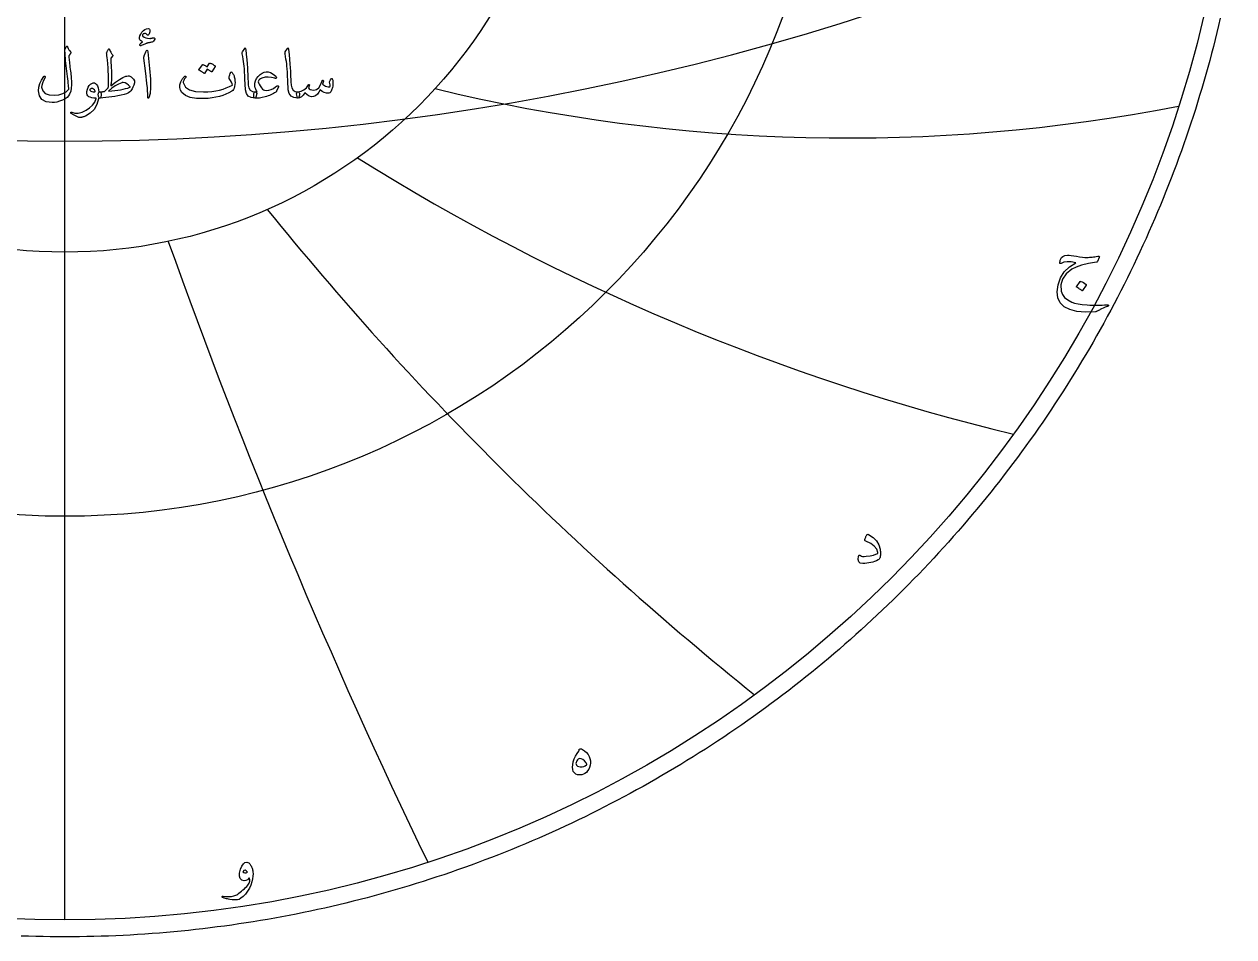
# Model space of a CAD drawing. Header units: millimetres. Extents: x -69 to 69, y -69 to 71.
# Drawn here: x -2.4 to 68, y -68.9 to -15.9 of the extents above; entities that cross this region are included whole.
import ezdxf

# ---------------------------------------------------------------- set-up
doc = ezdxf.new("R2010")
doc.units = ezdxf.units.MM
for name, color, linetype in [('CUT_OUTER', 1, 'Continuous'), ('ENGRAVE', 7, 'Continuous'), ('ENGRAVE_FINE', 8, 'Continuous'), ('TEXT', 5, 'Continuous')]:
    doc.layers.add(name, color=color, linetype=linetype)

msp = doc.modelspace()

# ---------------------------------------------------------------- linework, layer by layer
at = {"layer": 'CUT_OUTER'}
msp.add_lwpolyline([(67.1636, -15.5156), (67.0672, -15.9274), (66.9682, -16.3386), (66.8667, -16.7492), (66.7626, -17.1592), (66.6561, -17.5685), (66.5471, -17.9772), (66.4355, -18.3852), (66.3214, -18.7925), (66.2049, -19.1991), (66.0858, -19.6049), (65.9643, -20.01), (65.8403, -20.4144), (65.7138, -20.818), (65.5848, -21.2208), (65.4534, -21.6229), (65.3194, -22.0241), (65.1831, -22.4245), (65.0443, -22.824), (64.903, -23.2227), (64.7593, -23.6205), (64.6131, -24.0174), (64.4645, -24.4134), (64.3135, -24.8085), (64.1601, -25.2026), (64.0042, -25.5958), (63.846, -25.9881), (63.6853, -26.3793), (63.5223, -26.7696), (63.3568, -27.1589), (63.189, -27.5471), (63.0188, -27.9343), (62.8462, -28.3204), (62.6712, -28.7055), (62.4939, -29.0895), (62.3142, -29.4724), (62.1322, -29.8542), (61.9479, -30.2349), (61.7612, -30.6144), (61.5722, -30.9928), (61.3809, -31.37), (61.1872, -31.7461), (60.9913, -32.1209), (60.793, -32.4946), (60.5925, -32.867), (60.3897, -33.2381), (60.1846, -33.6081), (59.9773, -33.9767), (59.7677, -34.3441), (59.5558, -34.7102), (59.3417, -35.0749), (59.1254, -35.4384), (58.9068, -35.8005), (58.686, -36.1613), (58.4631, -36.5207), (58.2379, -36.8787), (58.0105, -37.2354), (57.7809, -37.5906), (57.5492, -37.9444), (57.3153, -38.2968), (57.0792, -38.6478), (56.841, -38.9973), (56.6006, -39.3453), (56.3582, -39.6919), (56.1136, -40.037), (55.8668, -40.3805), (55.618, -40.7225), (55.3671, -41.063), (55.1141, -41.402), (54.859, -41.7394), (54.6019, -42.0752), (54.3427, -42.4095), (54.0814, -42.7421), (53.8182, -43.0731), (53.5529, -43.4025), (53.2855, -43.7303), (53.0162, -44.0564), (52.7449, -44.3809), (52.4716, -44.7037), (52.1963, -45.0248), (51.919, -45.3443), (51.6398, -45.662), (51.3587, -45.978), (51.0756, -46.2922), (50.7906, -46.6048), (50.5037, -46.9155), (50.2149, -47.2245), (49.9242, -47.5318), (49.6316, -47.8372), (49.3371, -48.1408), (49.0408, -48.4426), (48.7426, -48.7426), (48.4426, -49.0408), (48.1408, -49.3371), (47.8372, -49.6316), (47.5318, -49.9242), (47.2245, -50.2149), (46.9155, -50.5037), (46.6048, -50.7906), (46.2922, -51.0756), (45.978, -51.3587), (45.662, -51.6398), (45.3443, -51.919), (45.0248, -52.1963), (44.7037, -52.4716), (44.3809, -52.7449), (44.0564, -53.0162), (43.7303, -53.2855), (43.4025, -53.5529), (43.0731, -53.8182), (42.7421, -54.0814), (42.4095, -54.3427), (42.0752, -54.6019), (41.7394, -54.859), (41.402, -55.1141), (41.063, -55.3671), (40.7225, -55.618), (40.3805, -55.8668), (40.037, -56.1136), (39.6919, -56.3582), (39.3453, -56.6006), (38.9973, -56.841), (38.6478, -57.0792), (38.2968, -57.3153), (37.9444, -57.5492), (37.5906, -57.7809), (37.2354, -58.0105), (36.8787, -58.2379), (36.5207, -58.4631), (36.1613, -58.686), (35.8005, -58.9068), (35.4384, -59.1254), (35.0749, -59.3417), (34.7102, -59.5558), (34.3441, -59.7677), (33.9767, -59.9773), (33.6081, -60.1846), (33.2381, -60.3897), (32.867, -60.5925), (32.4946, -60.793), (32.1209, -60.9913), (31.7461, -61.1872), (31.37, -61.3809), (30.9928, -61.5722), (30.6144, -61.7612), (30.2349, -61.9479), (29.8542, -62.1322), (29.4724, -62.3142), (29.0895, -62.4939), (28.7055, -62.6712), (28.3204, -62.8462), (27.9343, -63.0188), (27.5471, -63.189), (27.1589, -63.3568), (26.7696, -63.5223), (26.3793, -63.6853), (25.9881, -63.846), (25.5958, -64.0042), (25.2026, -64.1601), (24.8085, -64.3135), (24.4134, -64.4645), (24.0174, -64.6131), (23.6205, -64.7593), (23.2227, -64.903), (22.824, -65.0443), (22.4245, -65.1831), (22.0241, -65.3194), (21.6229, -65.4534), (21.2208, -65.5848), (20.818, -65.7138), (20.4144, -65.8403), (20.01, -65.9643), (19.6049, -66.0858), (19.1991, -66.2049), (18.7925, -66.3214), (18.3852, -66.4355), (17.9772, -66.5471), (17.5685, -66.6561), (17.1592, -66.7626), (16.7492, -66.8667), (16.3386, -66.9682), (15.9274, -67.0672), (15.5156, -67.1636), (15.1032, -67.2576), (14.6902, -67.349), (14.2767, -67.4379), (13.8626, -67.5242), (13.4481, -67.608), (13.033, -67.6892), (12.6174, -67.7679), (12.2013, -67.8441), (11.7848, -67.9177), (11.3679, -67.9887), (10.9505, -68.0572), (10.5327, -68.1231), (10.1145, -68.1864), (9.6959, -68.2472), (9.277, -68.3054), (8.8577, -68.361), (8.4381, -68.4141), (8.0181, -68.4646), (7.5979, -68.5125), (7.1774, -68.5578), (6.7566, -68.6006), (6.3355, -68.6407), (5.9142, -68.6783), (5.4927, -68.7133), (5.071, -68.7457), (4.6491, -68.7755), (4.227, -68.8028), (3.8047, -68.8274), (3.3824, -68.8495), (2.9598, -68.8689), (2.5372, -68.8858), (2.1145, -68.9001), (1.6917, -68.9117), (1.2688, -68.9208), (0.8459, -68.9273), (0.423, -68.9312), (0, -68.9325), (-0.423, -68.9312), (-0.8459, -68.9273), (-1.2688, -68.9208), (-1.6917, -68.9117), (-2.1145, -68.9001), (-2.5372, -68.8858)], dxfattribs=at)
at = {"layer": 'ENGRAVE'}
for points in [[(0, -67.95), (0, 67.95)], [(0, -67.95), (0, -29.1157)]]:
    msp.add_lwpolyline(points, dxfattribs=at)
for radius in [67.95, 44.4794, 29.1157]:
    msp.add_circle((0, 0), radius, dxfattribs=at)
for centre, radius, start, end in [((45.4725, 78.7607), 101.2394, 256.3176, 280.973176), ((85.4541, 85.4541), 128.7759, 237.894618, 256.386299), ((156.6107, 90.4192), 186.2283, 218.942336, 231.270124), ((348.8479, 93.4735), 363.8826, 199.58272, 205.746614)]:
    msp.add_arc(centre, radius, start, end, dxfattribs=at)
at = {"layer": 'ENGRAVE_FINE'}
msp.add_arc((0, 129.0841), 151.7475, 243.541053, 296.458947, dxfattribs=at)
at = {"layer": 'TEXT'}
for points in [[(5.0794, -16.8983), (5.0271, -16.9081), (4.9785, -16.9173), (4.9336, -16.9261), (4.8926, -16.9344), (4.8555, -16.9425), (4.8228, -16.9505), (4.7943, -16.9585), (4.77, -16.9666), (4.7454, -16.9757), (4.7158, -16.9872), (4.6811, -17.0009), (4.6414, -17.0168), (4.5967, -17.0353), (4.547, -17.0565), (4.4922, -17.0805), (4.4325, -17.1072), (4.4081, -17.1153), (4.3873, -17.1153), (4.3699, -17.1072), (4.3561, -17.0911), (4.3478, -17.0517), (4.3712, -17.0058), (4.4262, -16.9533), (4.5128, -16.8942), (4.4465, -16.8566), (4.3963, -16.8159), (4.3621, -16.7722), (4.3441, -16.7255), (4.3405, -16.6373), (4.3621, -16.5416), (4.4088, -16.4384), (4.4807, -16.3276), (4.5663, -16.2284), (4.6545, -16.1599), (4.7452, -16.1219), (4.8383, -16.1146), (4.8903, -16.1277), (4.9257, -16.1548), (4.9446, -16.196), (4.9468, -16.2513), (4.9378, -16.311), (4.9227, -16.3658), (4.9016, -16.4155), (4.8745, -16.4602), (4.8474, -16.4916), (4.8223, -16.5054), (4.7992, -16.5017), (4.7781, -16.4803), (4.7539, -16.4484), (4.7258, -16.4251), (4.6937, -16.4103), (4.6575, -16.404), (4.6196, -16.404), (4.5862, -16.412), (4.5573, -16.4281), (4.5329, -16.4522), (4.5151, -16.4813), (4.5098, -16.5085), (4.5171, -16.5336), (4.5369, -16.5567), (4.6113, -16.6117), (4.7017, -16.6521), (4.8082, -16.678), (4.9308, -16.6893), (4.9414, -16.6889), (4.9534, -16.6878), (4.9665, -16.6859), (4.981, -16.6833), (4.9967, -16.6801), (5.0136, -16.6767), (5.0319, -16.6731), (5.0513, -16.6692), (5.0724, -16.6653), (5.0915, -16.6617), (5.1086, -16.6583), (5.1236, -16.6551), (5.137, -16.6525), (5.1488, -16.6506), (5.1591, -16.6495), (5.1679, -16.6491), (5.1844, -16.6509), (5.198, -16.6561), (5.2085, -16.6649), (5.2161, -16.6772), (5.2208, -16.689), (5.2231, -16.7003), (5.2229, -16.7111), (5.2201, -16.7214), (5.1812, -16.7943), (5.1447, -16.848), (5.1108, -16.8827), (5.0794, -16.8983)], [(0.0804, -17.1715), (0.0874, -17.1592), (0.0964, -17.1504), (0.1075, -17.1451), (0.1206, -17.1434), (0.1336, -17.1457), (0.1447, -17.1524), (0.1537, -17.1637), (0.1607, -17.1796), (0.1982, -17.2717), (0.2381, -17.3514), (0.2805, -17.4184), (0.3255, -17.4729), (0.3388, -17.4925), (0.3426, -17.5151), (0.3368, -17.5407), (0.3215, -17.5694), (0.3117, -17.5832), (0.3024, -17.5965), (0.2936, -17.6093), (0.2853, -17.6216), (0.2775, -17.6332), (0.2702, -17.6437), (0.2635, -17.6532), (0.2572, -17.6618), (0.2466, -17.6774), (0.2391, -17.6959), (0.2346, -17.7175), (0.2331, -17.7422), (0.2378, -17.8116), (0.2441, -17.8873), (0.2519, -17.9693), (0.2612, -18.0576), (0.2718, -18.1522), (0.2833, -18.253), (0.2959, -18.3601), (0.3094, -18.4735), (0.3246, -18.5867), (0.3381, -18.693), (0.3497, -18.7926), (0.3597, -18.8854), (0.3681, -18.9717), (0.3752, -19.0517), (0.3811, -19.1254), (0.3858, -19.1929), (0.3911, -19.3925), (0.3747, -19.5816), (0.3368, -19.7602), (0.2773, -19.9282), (0.2193, -20.027), (0.1296, -20.1181), (0.0083, -20.2018), (-0.1447, -20.2779), (-0.3104, -20.3409), (-0.4662, -20.3854), (-0.6118, -20.4112), (-0.7475, -20.4185), (-1.087, -20.3718), (-1.3301, -20.2437), (-1.4768, -20.0342), (-1.527, -19.7434), (-1.5095, -19.5266), (-1.4527, -19.3144), (-1.3568, -19.1067), (-1.2216, -18.9035), (-1.2113, -18.8917), (-1.2005, -18.8844), (-1.1892, -18.8817), (-1.1774, -18.8834), (-1.1649, -18.8882), (-1.1553, -18.8945), (-1.1488, -18.9023), (-1.1453, -18.9116), (-1.1428, -18.9254), (-1.1433, -18.9387), (-1.1468, -18.9515), (-1.1533, -18.9638), (-1.2455, -19.1434), (-1.309, -19.2963), (-1.344, -19.4227), (-1.3502, -19.5224), (-1.2832, -19.7371), (-1.1383, -19.8871), (-0.9155, -19.9722), (-0.6148, -19.9925), (-0.3438, -19.9632), (-0.1135, -19.8951), (0.0761, -19.7883), (0.225, -19.6429), (0.2219, -19.5727), (0.2165, -19.4907), (0.2088, -19.3969), (0.1989, -19.2913), (0.1865, -19.1736), (0.1713, -19.0437), (0.1533, -18.9014), (0.1326, -18.7468), (0.113, -18.5873), (0.0944, -18.4303), (0.0769, -18.2759), (0.0603, -18.1239), (0.045, -17.9745), (0.0311, -17.8275), (0.0188, -17.6831), (0.008, -17.5412), (-0.008, -17.4046), (-0.0073, -17.389), (-0.005, -17.3745), (-0.0013, -17.3609), (0.004, -17.3483)], [(2.5317, -17.3162), (2.5412, -17.3059), (2.5498, -17.2991), (2.5573, -17.2958), (2.5638, -17.2961), (2.5716, -17.2996), (2.5789, -17.3061), (2.5857, -17.3157), (2.592, -17.3282), (2.6175, -17.3825), (2.6417, -17.4327), (2.6647, -17.4789), (2.6864, -17.5211), (2.7071, -17.5588), (2.7271, -17.5915), (2.7463, -17.6191), (2.7648, -17.6417), (2.7783, -17.6603), (2.7828, -17.6799), (2.7783, -17.7005), (2.7648, -17.7221), (2.6844, -17.8225), (2.6741, -17.8399), (2.6673, -17.8597), (2.664, -17.882), (2.6643, -17.9069), (2.6774, -18.0965), (2.6884, -18.2636), (2.6975, -18.408), (2.7045, -18.5298), (2.7098, -18.6292), (2.7135, -18.7066), (2.7158, -18.7619), (2.7165, -18.795), (2.7157, -18.893), (2.713, -18.9859), (2.7086, -19.0738), (2.7025, -19.1567), (2.6948, -19.2345), (2.6859, -19.3074), (2.6757, -19.3752), (2.6643, -19.438), (2.9373, -19.229), (3.1736, -19.0683), (3.3733, -18.9558), (3.5363, -18.8915), (3.6089, -18.8744), (3.674, -18.8673), (3.7315, -18.8704), (3.7815, -18.8834), (3.852, -18.9201), (3.9191, -18.9779), (3.9826, -19.0567), (4.0427, -19.1567), (4.052, -19.1805), (4.0557, -19.2079), (4.054, -19.2388), (4.0467, -19.2732), (4.0067, -19.3968), (3.9593, -19.5143), (3.9043, -19.6258), (3.8417, -19.7313), (3.781, -19.7991), (3.6951, -19.8579), (3.584, -19.9076), (3.4479, -19.9483), (3.2657, -19.9886), (3.0847, -20.0252), (2.905, -20.058), (2.7266, -20.087), (2.5496, -20.112), (2.3745, -20.1327), (2.201, -20.1491), (2.0294, -20.1613), (2.01, -20.1558), (1.9922, -20.1392), (1.9759, -20.1116), (1.9611, -20.0729), (1.948, -20.0254), (1.941, -19.9795), (1.94, -19.935), (1.945, -19.8921), (1.9563, -19.8547), (1.9741, -19.8268), (1.9985, -19.8084), (2.0294, -19.7997), (2.0704, -19.7974), (2.1092, -19.7946), (2.1458, -19.7914), (2.1801, -19.7876), (2.2121, -19.7838), (2.2418, -19.7806), (2.2693, -19.7778), (2.2946, -19.7755), (2.5196, -19.5585), (2.5216, -19.5491), (2.5236, -19.5369), (2.5257, -19.522), (2.5277, -19.5043), (2.5297, -19.4838), (2.5317, -19.4606), (2.5337, -19.4346), (2.5357, -19.4058), (2.5375, -19.3746), (2.5387, -19.341), (2.5395, -19.3052), (2.5397, -19.2672), (2.5397, -19.2271), (2.5397, -19.1853), (2.5397, -19.1417), (2.5397, -19.0964), (2.5392, -19.0452), (2.5377, -18.9839), (2.5352, -18.9126), (2.5317, -18.8312), (2.5272, -18.7403), (2.5216, -18.6403), (2.5151, -18.5313), (2.5076, -18.4133), (2.4902, -18.1513), (2.4744, -17.9441), (2.4601, -17.7916), (2.4473, -17.6939), (2.437, -17.6311), (2.4302, -17.5834), (2.427, -17.5508), (2.4272, -17.5332), (2.4394, -17.5), (2.4518, -17.4689), (2.4645, -17.4398), (2.4774, -17.4126), (2.4906, -17.387), (2.5041, -17.3624), (2.5177, -17.3388), (2.5317, -17.3162)], [(4.7138, -17.4689), (4.7522, -17.3945), (4.7831, -17.3684), (4.8064, -17.3905), (4.8223, -17.4609), (4.9147, -18.4454), (4.9697, -19.0497), (4.982, -19.5324), (4.9516, -19.8936), (4.8785, -20.1332), (4.8652, -20.1528), (4.8534, -20.1633), (4.8431, -20.1648), (4.8343, -20.1573), (4.8273, -20.1455), (4.8223, -20.1302), (4.8192, -20.1113), (4.8182, -20.089), (4.8182, -19.9149), (4.8102, -19.7303), (4.7941, -19.5352), (4.77, -19.3295), (4.7647, -19.2757), (4.7489, -19.1306), (4.7225, -18.894), (4.6856, -18.566), (4.5972, -17.8386), (4.5952, -17.7999), (4.5972, -17.7643), (4.6032, -17.7316), (4.6133, -17.702)], [(10.4522, -17.268), (10.46, -17.2559), (10.4673, -17.2479), (10.4741, -17.2439), (10.4804, -17.2439), (10.4899, -17.2491), (10.4985, -17.265), (10.506, -17.2913), (10.5125, -17.3282), (10.5457, -17.6284), (10.5728, -17.9059), (10.5939, -18.1608), (10.609, -18.3932), (10.6186, -18.5918), (10.6276, -18.7699), (10.6357, -18.9274), (10.6431, -19.0643), (10.6495, -19.1805), (10.6547, -19.2762), (10.6586, -19.3513), (10.6612, -19.4058), (10.6969, -19.5691), (10.7757, -19.6891), (10.8978, -19.766), (11.0631, -19.7997), (11.109, -19.8117), (11.1384, -19.8398), (11.1512, -19.884), (11.1475, -19.9443), (11.1286, -20.0393), (11.1083, -20.1071), (11.0864, -20.1478), (11.0631, -20.1613), (10.8305, -20.1307), (10.6592, -20.0388), (10.5492, -19.8855), (10.5005, -19.6711), (10.4928, -19.5685), (10.4859, -19.4656), (10.4797, -19.3625), (10.4743, -19.2592), (10.4694, -19.1556), (10.4648, -19.0517), (10.4604, -18.9476), (10.4563, -18.8432), (10.4487, -18.6442), (10.4382, -18.465), (10.4246, -18.3056), (10.408, -18.1661), (10.3884, -18.0321), (10.3658, -17.8893), (10.3402, -17.7378), (10.3116, -17.5774), (10.3078, -17.5485), (10.3086, -17.5221), (10.3139, -17.4983), (10.3237, -17.4769)], [(12.9397, -17.268), (12.9475, -17.2559), (12.9548, -17.2479), (12.9616, -17.2439), (12.9679, -17.2439), (12.9774, -17.2491), (12.9859, -17.265), (12.9935, -17.2913), (13, -17.3282), (13.0332, -17.6284), (13.0603, -17.9059), (13.0814, -18.1608), (13.0964, -18.3932), (13.1061, -18.5918), (13.115, -18.7699), (13.1232, -18.9274), (13.1306, -19.0643), (13.137, -19.1805), (13.1422, -19.2762), (13.1461, -19.3513), (13.1487, -19.4058), (13.1844, -19.5691), (13.2632, -19.6891), (13.3853, -19.766), (13.5505, -19.7997), (13.5965, -19.8117), (13.6259, -19.8398), (13.6387, -19.884), (13.6349, -19.9443), (13.6161, -20.0393), (13.5958, -20.1071), (13.5739, -20.1478), (13.5505, -20.1613), (13.318, -20.1307), (13.1467, -20.0388), (13.0367, -19.8855), (12.9879, -19.6711), (12.9803, -19.5685), (12.9734, -19.4656), (12.9672, -19.3625), (12.9618, -19.2592), (12.9569, -19.1556), (12.9523, -19.0517), (12.9479, -18.9476), (12.9437, -18.8432), (12.9362, -18.6442), (12.9257, -18.465), (12.9121, -18.3056), (12.8955, -18.1661), (12.8759, -18.0321), (12.8533, -17.8893), (12.8277, -17.7378), (12.7991, -17.5774), (12.7953, -17.5485), (12.7961, -17.5221), (12.8013, -17.4983), (12.8111, -17.4769)], [(8.4108, -18.132), (8.4158, -18.1269), (8.4229, -18.1239), (8.4319, -18.1229), (8.443, -18.1239), (8.4825, -18.1387), (8.5208, -18.1551), (8.5579, -18.1729), (8.5937, -18.1922), (8.6285, -18.2133), (8.6625, -18.2364), (8.6958, -18.2616), (8.7283, -18.2887), (8.7346, -18.297), (8.7373, -18.3058), (8.7366, -18.315), (8.7323, -18.3248), (8.5394, -18.6303), (8.5341, -18.6343), (8.5264, -18.6343), (8.5161, -18.6303), (8.5032, -18.6222), (8.4945, -18.6148), (8.4801, -18.6046), (8.4603, -18.5917), (8.4349, -18.576), (8.4038, -18.5573), (8.3666, -18.5353), (8.3234, -18.5101), (8.2742, -18.4816), (8.1215, -18.7187), (8.1145, -18.7259), (8.1054, -18.7277), (8.0944, -18.7239), (8.0813, -18.7146), (8.07, -18.7066), (8.0522, -18.6946), (8.0278, -18.6785), (7.9969, -18.6584), (7.959, -18.6343), (7.9135, -18.6061), (7.8605, -18.574), (7.8, -18.5378), (7.7937, -18.5318), (7.791, -18.5258), (7.7917, -18.5197), (7.796, -18.5137), (7.9929, -18.2204), (7.9979, -18.2153), (8.0049, -18.2123), (8.014, -18.2113), (8.025, -18.2123), (8.0587, -18.2232), (8.0913, -18.2359), (8.123, -18.2504), (8.1536, -18.2666), (8.1833, -18.2843), (8.2119, -18.3032), (8.2395, -18.3235), (8.2662, -18.3449)], [(9.7209, -18.6664), (9.7479, -18.7003), (9.7726, -18.7377), (9.7951, -18.7787), (9.8153, -18.8231), (9.8333, -18.8709), (9.849, -18.9216), (9.8624, -18.9753), (9.8736, -19.0321), (9.8881, -19.1461), (9.8917, -19.2592), (9.8841, -19.3712), (9.8655, -19.4822), (9.8374, -19.5811), (9.8012, -19.661), (9.757, -19.7218), (9.7048, -19.7635), (9.539, -19.8511), (9.3632, -19.9292), (9.1774, -19.9978), (8.9815, -20.0568), (8.7755, -20.1058), (8.5595, -20.1442), (8.3335, -20.1721), (8.0974, -20.1895), (7.6548, -20.1849), (7.2917, -20.1231), (7.0078, -20.0041), (6.8034, -19.8278), (6.7195, -19.6899), (6.6808, -19.5415), (6.6874, -19.3825), (6.7391, -19.2129), (6.7566, -19.1764), (6.7768, -19.1391), (6.7998, -19.1011), (6.8255, -19.0622), (6.854, -19.0227), (6.8853, -18.9824), (6.9193, -18.9413), (6.9561, -18.8995), (6.9684, -18.8877), (6.9812, -18.8804), (6.9945, -18.8776), (7.0083, -18.8794), (7.0176, -18.8829), (7.0254, -18.8894), (7.0317, -18.899), (7.0365, -18.9116), (7.0387, -18.9234), (7.0375, -18.9347), (7.0327, -18.9455), (7.0244, -18.9558), (6.99, -18.9967), (6.9591, -19.0391), (6.9317, -19.0831), (6.9079, -19.1286), (6.8916, -19.172), (6.8828, -19.2139), (6.8815, -19.2544), (6.8878, -19.2933), (7.0134, -19.5206), (7.2495, -19.6801), (7.5961, -19.7718), (8.0532, -19.7956), (8.3045, -19.786), (8.5439, -19.765), (8.7716, -19.7327), (8.9875, -19.6891), (9.1918, -19.6343), (9.3848, -19.5681), (9.5665, -19.4906), (9.7369, -19.4018), (9.7204, -19.3189), (9.6827, -19.227), (9.6239, -19.126), (9.5441, -19.016), (9.5415, -19.0055), (9.542, -18.9859), (9.5456, -18.9573), (9.5521, -18.9196), (9.5538, -18.9158), (9.5551, -18.9126), (9.5559, -18.9098), (9.5561, -18.9075), (9.5692, -18.8563), (9.5883, -18.799), (9.6134, -18.7357), (9.6445, -18.6664), (9.6583, -18.6453), (9.6757, -18.6383), (9.6965, -18.6453), (9.7209, -18.6664)], [(12.4173, -19.5063), (12.3088, -19.7474), (12.295, -19.7713), (12.2817, -19.7906), (12.2689, -19.8054), (12.2566, -19.8157), (12.194, -19.8585), (12.127, -19.8986), (12.0554, -19.9359), (11.9793, -19.9704), (11.8989, -20.0027), (11.8145, -20.0332), (11.7261, -20.062), (11.6337, -20.089), (11.4609, -20.1312), (11.3082, -20.1573), (11.1756, -20.1673), (11.0631, -20.1613), (11.0201, -20.1417), (10.9917, -20.1031), (10.9779, -20.0453), (10.9787, -19.9684), (10.989, -19.8991), (11.0038, -19.8479), (11.0231, -19.8147), (11.047, -19.7997), (11.051, -19.7997), (11.055, -19.7997), (11.059, -19.7997), (11.0631, -19.7997), (11.093, -19.8027), (11.1223, -19.8037), (11.1512, -19.8027), (11.1796, -19.7997), (11.1309, -19.7276), (11.0932, -19.648), (11.0666, -19.5608), (11.051, -19.4661), (11.0487, -19.2966), (11.0781, -19.1456), (11.1392, -19.0133), (11.2318, -18.8995), (11.3511, -18.7933), (11.4679, -18.7116), (11.5822, -18.6546), (11.694, -18.6222), (11.8145, -18.6225), (11.9512, -18.6674), (12.1039, -18.7571), (12.2726, -18.8915), (12.2917, -18.9123), (12.3008, -18.9347), (12.2998, -18.9585), (12.2887, -18.9839), (12.2729, -19.0035), (12.2536, -19.014), (12.2307, -19.0155), (12.2043, -19.008), (12.0152, -18.9532), (11.8256, -18.9337), (11.6355, -18.9492), (11.4448, -19), (11.3692, -19.0319), (11.3112, -19.0673), (11.2708, -19.1062), (11.2479, -19.1486), (11.2424, -19.2024), (11.258, -19.2712), (11.2946, -19.3551), (11.3524, -19.4541), (11.4227, -19.554), (11.489, -19.6289), (11.5513, -19.6786), (11.6096, -19.7032), (11.7364, -19.7158), (11.8638, -19.7012), (11.9916, -19.6595), (12.1199, -19.5907), (12.2365, -19.5103), (12.2968, -19.4721), (12.345, -19.45), (12.3811, -19.444), (12.4053, -19.4541), (12.4151, -19.4664), (12.4203, -19.4792), (12.4211, -19.4925), (12.4173, -19.5063)], [(1.949, -20.2055), (1.8548, -20.5363), (1.6968, -20.8133), (1.4751, -21.0366), (1.1895, -21.2061), (1.1496, -21.2233), (1.1101, -21.2388), (1.0712, -21.2525), (1.0328, -21.2644), (0.9951, -21.2743), (0.9584, -21.282), (0.9228, -21.2874), (0.8881, -21.2905), (0.8017, -21.2782), (0.6872, -21.2333), (0.5445, -21.1557), (0.3737, -21.0454), (0.3554, -21.0296), (0.3446, -21.0143), (0.3413, -20.9994), (0.3456, -20.9851), (0.3551, -20.9741), (0.3677, -20.969), (0.3833, -20.9701), (0.4019, -20.9771), (0.5794, -21.0346), (0.7786, -21.0343), (0.9994, -20.9763), (1.2417, -20.8605), (1.4396, -20.7262), (1.6034, -20.5682), (1.733, -20.3866), (1.8284, -20.1814), (1.8277, -20.1741), (1.8254, -20.1684), (1.8217, -20.1641), (1.8164, -20.1613), (1.678, -20.1533), (1.5602, -20.1372), (1.463, -20.1131), (1.3864, -20.0809), (1.3271, -20.0312), (1.29, -19.9624), (1.2749, -19.8745), (1.2819, -19.7675), (1.2842, -19.7533), (1.2869, -19.7389), (1.2902, -19.7242), (1.294, -19.7092), (1.2982, -19.6938), (1.303, -19.6776), (1.3083, -19.6606), (1.3141, -19.6429), (1.3613, -19.5281), (1.4185, -19.433), (1.4859, -19.3574), (1.5632, -19.3014), (1.6423, -19.2707), (1.7149, -19.2712), (1.781, -19.3029), (1.8405, -19.3656), (1.8925, -19.4531), (1.9319, -19.5545), (1.9588, -19.6701), (1.9731, -19.7997), (1.981, -19.7995), (1.9887, -19.7991), (1.9961, -19.7985), (2.0032, -19.7976), (2.0104, -19.7968), (2.0178, -19.7961), (2.0255, -19.7958), (2.0334, -19.7956), (2.0605, -19.8014), (2.0816, -19.8187), (2.0967, -19.8476), (2.1057, -19.8881), (2.1095, -19.9325), (2.1087, -19.9775), (2.1035, -20.0229), (2.0937, -20.0689), (2.0809, -20.1093), (2.0665, -20.1382), (2.0507, -20.1555), (2.0334, -20.1613), (1.957, -20.1613), (1.9565, -20.1686), (1.955, -20.1784), (1.9525, -20.1907), (1.949, -20.2055)], [(1.7561, -19.7554), (1.7139, -19.6819), (1.6677, -19.6299), (1.6175, -19.5995), (1.5632, -19.5907), (1.5308, -19.5992), (1.5019, -19.6128), (1.4766, -19.6314), (1.4547, -19.655), (1.4477, -19.6675), (1.4467, -19.6811), (1.4517, -19.6957), (1.4628, -19.7112), (1.5042, -19.7477), (1.5642, -19.7725), (1.6428, -19.7858), (1.74, -19.7876), (1.7501, -19.7856), (1.7561, -19.7796), (1.7581, -19.7695), (1.7561, -19.7554)], [(3.3957, -19.2531), (3.3753, -19.2539), (3.3545, -19.2561), (3.3331, -19.2599), (3.3113, -19.2652), (3.1139, -19.3428), (2.9195, -19.451), (2.7281, -19.5899), (2.5397, -19.7595), (2.7278, -19.7419), (2.9064, -19.7213), (3.0754, -19.6977), (3.2349, -19.6711), (3.3849, -19.6412), (3.5253, -19.6078), (3.6561, -19.5708), (3.7774, -19.5304), (3.7887, -19.5256), (3.7945, -19.5194), (3.7948, -19.5116), (3.7895, -19.5023), (3.7031, -19.3963), (3.6087, -19.3194), (3.5062, -19.2717), (3.3957, -19.2531)], [(15.4995, -19.016), (15.5083, -19.01), (15.5186, -19.012), (15.5304, -19.0221), (15.5437, -19.0401), (15.5581, -19.0708), (15.5689, -19.1145), (15.5761, -19.1713), (15.5799, -19.2411), (15.5812, -19.3204), (15.5769, -19.3978), (15.5671, -19.4731), (15.5518, -19.5465), (15.5071, -19.6891), (15.4573, -19.7916), (15.4026, -19.8539), (15.3428, -19.876), (15.2014, -19.8677), (15.0706, -19.8308), (14.9503, -19.7652), (14.8405, -19.6711), (14.7652, -19.8195), (14.6757, -19.9353), (14.5723, -20.0184), (14.4547, -20.0689), (14.3314, -20.0799), (14.2066, -20.0488), (14.0802, -19.9755), (13.9524, -19.8599), (13.8489, -19.9918), (13.7475, -20.086), (13.648, -20.1425), (13.5505, -20.1613), (13.531, -20.1503), (13.5124, -20.1171), (13.4948, -20.0619), (13.4782, -19.9845), (13.4722, -19.9082), (13.4822, -19.8519), (13.5084, -19.8157), (13.5505, -19.7997), (13.7359, -19.7577), (13.8981, -19.6761), (14.0373, -19.5548), (14.1533, -19.3938), (14.1596, -19.385), (14.1664, -19.3787), (14.1737, -19.3749), (14.1815, -19.3737), (14.191, -19.3747), (14.1995, -19.3777), (14.2071, -19.3827), (14.2136, -19.3898), (14.2174, -19.4114), (14.2086, -19.448), (14.1872, -19.4998), (14.1533, -19.5666), (14.1978, -19.6181), (14.2669, -19.656), (14.3605, -19.6804), (14.4788, -19.6912), (14.6263, -19.6603), (14.7551, -19.5595), (14.8654, -19.389), (14.957, -19.1486), (14.9616, -19.1363), (14.9671, -19.1275), (14.9736, -19.1223), (14.9811, -19.1205), (14.9925, -19.1215), (15.0022, -19.1245), (15.0105, -19.1296), (15.0173, -19.1366), (15.0223, -19.1466), (15.0254, -19.1567), (15.0264, -19.1667), (15.0254, -19.1768), (14.9852, -19.3456), (15.0321, -19.3872), (15.0886, -19.4239), (15.1547, -19.4556), (15.2303, -19.4822), (15.3039, -19.4995), (15.3599, -19.5033), (15.3983, -19.4935), (15.4192, -19.4701), (15.426, -19.4345), (15.4222, -19.3837), (15.4079, -19.3179), (15.383, -19.2371), (15.3873, -19.2142), (15.4081, -19.1697), (15.4455, -19.1037), (15.4995, -19.016)], [(60.127, -29.4341), (60.0241, -29.6655), (60.0147, -29.6808), (60.0037, -29.6923), (59.9911, -29.7001), (59.9769, -29.7041), (59.5014, -29.7791), (59.1036, -29.8713), (58.7834, -29.9806), (58.541, -30.107), (58.201, -30.3843), (57.9827, -30.6889), (57.8859, -31.0209), (57.9109, -31.3801), (57.9864, -31.5746), (58.1145, -31.7466), (58.295, -31.8961), (58.5281, -32.0231), (58.6918, -32.0799), (58.8957, -32.126), (59.1397, -32.1613), (59.424, -32.186), (59.5751, -32.1932), (59.724, -32.1978), (59.8708, -32.1996), (60.0155, -32.1988), (60.1575, -32.1956), (60.2963, -32.1903), (60.4318, -32.1828), (60.5642, -32.1731), (60.5952, -32.171), (60.6199, -32.1731), (60.6381, -32.1795), (60.6499, -32.1903), (60.6563, -32.2034), (60.6585, -32.217), (60.6563, -32.2312), (60.6499, -32.246), (60.6452, -32.2539), (60.6397, -32.2604), (60.6334, -32.2657), (60.6263, -32.2696), (60.6187, -32.2729), (60.6108, -32.2765), (60.6026, -32.2804), (60.5942, -32.2846), (60.4707, -32.3239), (60.3616, -32.3649), (60.2671, -32.4075), (60.187, -32.4517), (60.1357, -32.4836), (60.0889, -32.5107), (60.0467, -32.5329), (60.0091, -32.5503), (59.9765, -32.5637), (59.9496, -32.5739), (59.9283, -32.5809), (59.9126, -32.5846), (59.3265, -32.6063), (58.8282, -32.5642), (58.4177, -32.4584), (58.0952, -32.2888), (57.8621, -32.0563), (57.7244, -31.7659), (57.6821, -31.4176), (57.7351, -31.0115), (57.8755, -30.6024), (58.0952, -30.2538), (58.3942, -29.9659), (58.7724, -29.7384), (58.5045, -29.6872), (58.2709, -29.6752), (58.0716, -29.7022), (57.9066, -29.7684), (57.8921, -29.7738), (57.8787, -29.777), (57.8664, -29.7781), (57.8551, -29.777), (57.8458, -29.7735), (57.8391, -29.7673), (57.835, -29.7585), (57.8337, -29.747), (57.8396, -29.6937), (57.8487, -29.6409), (57.861, -29.5886), (57.8766, -29.5369), (57.9312, -29.4365), (58.018, -29.3623), (58.137, -29.3143), (58.2881, -29.2926), (58.3837, -29.2934), (58.5035, -29.3044), (58.6473, -29.3256), (58.8153, -29.3569), (58.9886, -29.3883), (59.1486, -29.4094), (59.2951, -29.4204), (59.4283, -29.4212), (59.4923, -29.4184), (59.5601, -29.4142), (59.6316, -29.4087), (59.7069, -29.4019), (59.7859, -29.3935), (59.8687, -29.3832), (59.9552, -29.371), (60.0455, -29.3569), (60.0972, -29.3553), (60.128, -29.3676), (60.1379, -29.3939), (60.127, -29.4341)], [(59.021, -30.8229), (59.0264, -30.8175), (59.0339, -30.8143), (59.0436, -30.8132), (59.0553, -30.8143), (59.1387, -30.8481), (59.2172, -30.8893), (59.2908, -30.9381), (59.3597, -30.9943), (59.3664, -31.0029), (59.3693, -31.0115), (59.3685, -31.0201), (59.364, -31.0286), (59.1625, -31.3544), (59.155, -31.3622), (59.1454, -31.364), (59.1336, -31.36), (59.1196, -31.3501), (59.1076, -31.3415), (59.0886, -31.3287), (59.0626, -31.3115), (59.0296, -31.2901), (58.9892, -31.2644), (58.9407, -31.2344), (58.8841, -31.2001), (58.8196, -31.1615), (58.811, -31.1551), (58.8067, -31.1486), (58.8067, -31.1422), (58.811, -31.1358)], [(46.5003, -45.82), (46.5173, -45.769), (46.534, -45.723), (46.5505, -45.6822), (46.5667, -45.6464), (46.5824, -45.6155), (46.5972, -45.5891), (46.6113, -45.5673), (46.6246, -45.55), (46.6452, -45.5334), (46.6685, -45.5264), (46.6945, -45.5291), (46.7232, -45.5414), (46.9769, -45.7115), (47.1722, -45.909), (47.3091, -46.1337), (47.3876, -46.3858), (47.3985, -46.4579), (47.4058, -46.5284), (47.4093, -46.5972), (47.409, -46.6645), (47.4047, -46.7296), (47.3961, -46.792), (47.3833, -46.8517), (47.3661, -46.9088), (47.3508, -46.9393), (47.3308, -46.9666), (47.3058, -46.9908), (47.2761, -47.0117), (47.1738, -47.0618), (47.0682, -47.1049), (46.9594, -47.1411), (46.8475, -47.1703), (46.7328, -47.193), (46.616, -47.2099), (46.497, -47.2209), (46.3759, -47.226), (46.2324, -47.2019), (46.1445, -47.121), (46.1123, -46.9833), (46.1359, -46.7888), (46.1439, -46.7676), (46.1552, -46.7513), (46.1697, -46.7397), (46.1873, -46.733), (46.2026, -46.7349), (46.2184, -46.7405), (46.2348, -46.7499), (46.2516, -46.763), (46.3039, -46.7912), (46.3749, -46.807), (46.4646, -46.8105), (46.5731, -46.8016), (46.8086, -46.7673), (47.0007, -46.7288), (47.1494, -46.6859), (47.2547, -46.6387), (47.26, -46.6323), (47.2632, -46.6216), (47.2643, -46.6066), (47.2632, -46.5873), (47.1906, -46.3848), (47.05, -46.2058), (46.8413, -46.0504), (46.5646, -45.9186), (46.5284, -45.8996), (46.5056, -45.8768), (46.4962, -45.8503), (46.5003, -45.82)], [(29.9119, -58.017), (29.9486, -58.0001), (29.9901, -57.9966), (30.0365, -58.0065), (30.0876, -58.0298), (30.2149, -58.115), (30.3223, -58.212), (30.4099, -58.3208), (30.4777, -58.4413), (30.5246, -58.567), (30.5495, -58.6953), (30.5524, -58.8263), (30.5334, -58.96), (30.4989, -59.0819), (30.4509, -59.1904), (30.3896, -59.2855), (30.3148, -59.3672), (30.2304, -59.4328), (30.1401, -59.4797), (30.044, -59.5079), (29.9419, -59.5172), (29.8085, -59.5076), (29.6997, -59.4701), (29.6156, -59.4047), (29.5561, -59.3115), (29.5205, -59.1982), (29.5079, -59.0682), (29.5183, -58.9217), (29.5518, -58.7585), (29.6062, -58.5892), (29.6793, -58.4285), (29.7712, -58.2763), (29.8819, -58.1327), (29.8856, -58.126), (29.8883, -58.1145), (29.8899, -58.0982), (29.8904, -58.077), (29.8918, -58.0539), (29.8958, -58.0363), (29.9025, -58.0239), (29.9119, -58.017)], [(30.3191, -58.9386), (30.337, -58.9161), (30.3395, -58.8871), (30.3263, -58.8518), (30.2977, -58.81), (30.1983, -58.7017), (30.1016, -58.6257), (30.0075, -58.5817), (29.9162, -58.5699), (29.8728, -58.5777), (29.8326, -58.601), (29.7956, -58.6399), (29.7619, -58.6942), (29.7348, -58.7529), (29.7179, -58.8046), (29.7112, -58.8494), (29.7147, -58.8871), (29.7447, -58.9565), (29.7961, -59.0061), (29.869, -59.0358), (29.9633, -59.0457), (30.0675, -59.039), (30.1616, -59.0189), (30.2454, -58.9854), (30.3191, -58.9386)], [(10.2164, -65.0071), (10.2946, -64.8255), (10.3792, -64.6963), (10.4703, -64.6197), (10.5678, -64.5956), (10.6289, -64.6063), (10.6879, -64.6385), (10.7447, -64.6921), (10.7993, -64.7671), (10.8256, -64.8105), (10.8486, -64.8549), (10.8684, -64.9005), (10.885, -64.9471), (10.8992, -64.9951), (10.9118, -65.0446), (10.9228, -65.0958), (10.9322, -65.1486), (10.941, -65.2662), (10.9333, -65.4047), (10.9089, -65.5641), (10.8679, -65.7444), (10.8073, -65.9311), (10.7243, -66.1098), (10.6187, -66.2805), (10.4907, -66.4431), (10.3565, -66.5848), (10.2367, -66.6885), (10.1314, -66.7541), (10.0406, -66.7817), (9.9479, -66.7865), (9.8413, -66.7838), (9.7207, -66.7737), (9.5862, -66.756), (9.5181, -66.7449), (9.455, -66.7329), (9.397, -66.7202), (9.3441, -66.7067), (9.296, -66.6929), (9.2524, -66.6794), (9.2135, -66.6661), (9.179, -66.6531), (9.1587, -66.6419), (9.1447, -66.6295), (9.1372, -66.6161), (9.1362, -66.6017), (9.1429, -66.5872), (9.1544, -66.5781), (9.1707, -66.5743), (9.1919, -66.576), (9.3572, -66.592), (9.5187, -66.5931), (9.6765, -66.5792), (9.8306, -66.5502), (9.8781, -66.5355), (9.9308, -66.5127), (9.9885, -66.4819), (10.0513, -66.4431), (10.1192, -66.3962), (10.1922, -66.3413), (10.2703, -66.2783), (10.3535, -66.2073), (10.435, -66.1339), (10.5078, -66.0637), (10.5721, -65.9968), (10.6279, -65.933), (10.6747, -65.8722), (10.7125, -65.814), (10.7412, -65.7586), (10.7607, -65.7058), (10.7495, -65.626), (10.7372, -65.5665), (10.7238, -65.5274), (10.7093, -65.5086), (10.6222, -65.6112), (10.5239, -65.6662), (10.4143, -65.6734), (10.2935, -65.6329), (10.1938, -65.5456), (10.1478, -65.4122), (10.1553, -65.2327), (10.2164, -65.0071)], [(10.6064, -65.1657), (10.5432, -65.0891), (10.4778, -65.0607), (10.4103, -65.0805), (10.3407, -65.1486), (10.3975, -65.1946), (10.4607, -65.2129), (10.5303, -65.2032), (10.6064, -65.1657)]]:
    msp.add_lwpolyline(points, close=True, dxfattribs=at)

doc.saveas('drawing.dxf')
